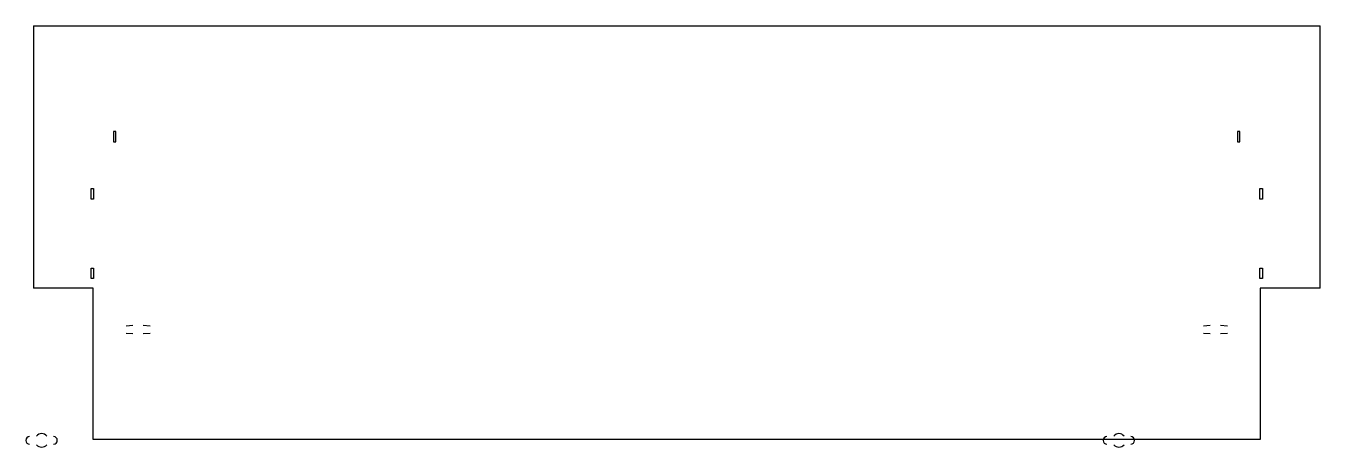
# Model space of a CAD drawing. Header units: millimetres. Extents: x 60 to 925, y -145 to 136.
import ezdxf

# ---------------------------------------------------------------- set-up
doc = ezdxf.new("R2010")
doc.units = ezdxf.units.MM

msp = doc.modelspace()

# ---------------------------------------------------------------- linework, layer by layer
at = {"color": 7, "linetype": 'Continuous', "lineweight": 25}
for p, q in [((64.5, 136.47), (64.5, -38.77)), ((64.5, 136.47), (924.5, 136.47)), ((924.5, -38.77), (924.5, 136.47)), ((119.7, 65.85), (118.1, 65.85)), ((118.1, 65.85), (118.1, 58.85)), ((119.7, 58.85), (119.7, 65.85)), ((870.9, 65.85), (869.3, 65.85)), ((869.3, 65.85), (869.3, 58.85)), ((870.9, 58.85), (870.9, 65.85)), ((118.1, 58.85), (119.7, 58.85)), ((869.3, 58.85), (870.9, 58.85)), ((103.1, 27.68), (104.7, 27.68)), ((103.1, 20.68), (103.1, 27.68)), ((104.7, 27.68), (104.7, 20.68)), ((884.3, 27.68), (885.9, 27.68)), ((884.3, 20.68), (884.3, 27.68)), ((885.9, 27.68), (885.9, 20.68)), ((104.7, 20.68), (103.1, 20.68)), ((885.9, 20.68), (884.3, 20.68)), ((103.1, -25.52), (104.7, -25.52)), ((103.1, -32.52), (103.1, -25.52)), ((104.7, -25.52), (104.7, -32.52)), ((884.3, -25.52), (885.9, -25.52)), ((884.3, -32.52), (884.3, -25.52)), ((885.9, -25.52), (885.9, -32.52)), ((104.7, -32.52), (103.1, -32.52)), ((885.9, -32.52), (884.3, -32.52)), ((104.5, -38.77), (64.5, -38.77)), ((104.5, -140.14), (104.5, -38.77)), ((924.5, -38.77), (884.5, -38.77)), ((884.5, -38.77), (884.5, -140.14)), ((126.5, -64.1), (131.06, -63.7)), ((131.06, -69.5), (126.5, -69.1)), ((137.94, -63.7), (142.5, -64.1)), ((142.5, -69.1), (137.94, -69.5)), ((846.5, -64.1), (851.06, -63.7)), ((851.06, -69.5), (846.5, -69.1)), ((857.94, -63.7), (862.5, -64.1)), ((862.5, -69.1), (857.94, -69.5)), ((884.5, -140.14), (104.5, -140.14))]:
    msp.add_line(p, q, dxfattribs=at)
for centre, radius, start, end in [((62, -140.64), 2.5, 90, 270), ((70, -140.64), 4.5, 40.10367, 139.89633), ((78, -140.64), 2.5, 270, 90), ((782, -140.64), 2.5, 90, 270), ((790, -140.64), 4.5, 40.10367, 139.89633), ((798, -140.64), 2.5, 270, 90), ((70, -140.64), 4.5, 220.10367, 319.89633), ((790, -140.64), 4.5, 220.10367, 319.89633)]:
    msp.add_arc(centre, radius, start, end, dxfattribs=at)

doc.saveas('drawing.dxf')
